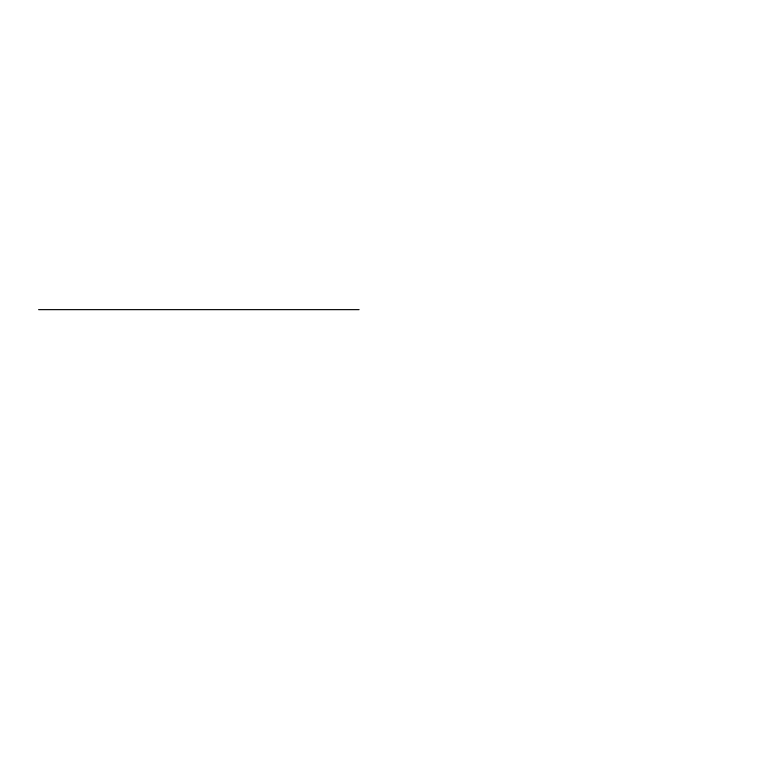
<?xml version="1.0" encoding="UTF-8"?>
<svg xmlns="http://www.w3.org/2000/svg" width="772" height="772" viewBox="0 0 772 772"><rect width="100%" height="100%" fill="white"/><g stroke="black" fill="none" stroke-linecap="round" stroke-linejoin="round"><path stroke-width="1.16" d="M38.6 309.64L359.086 309.64"/></g></svg>
